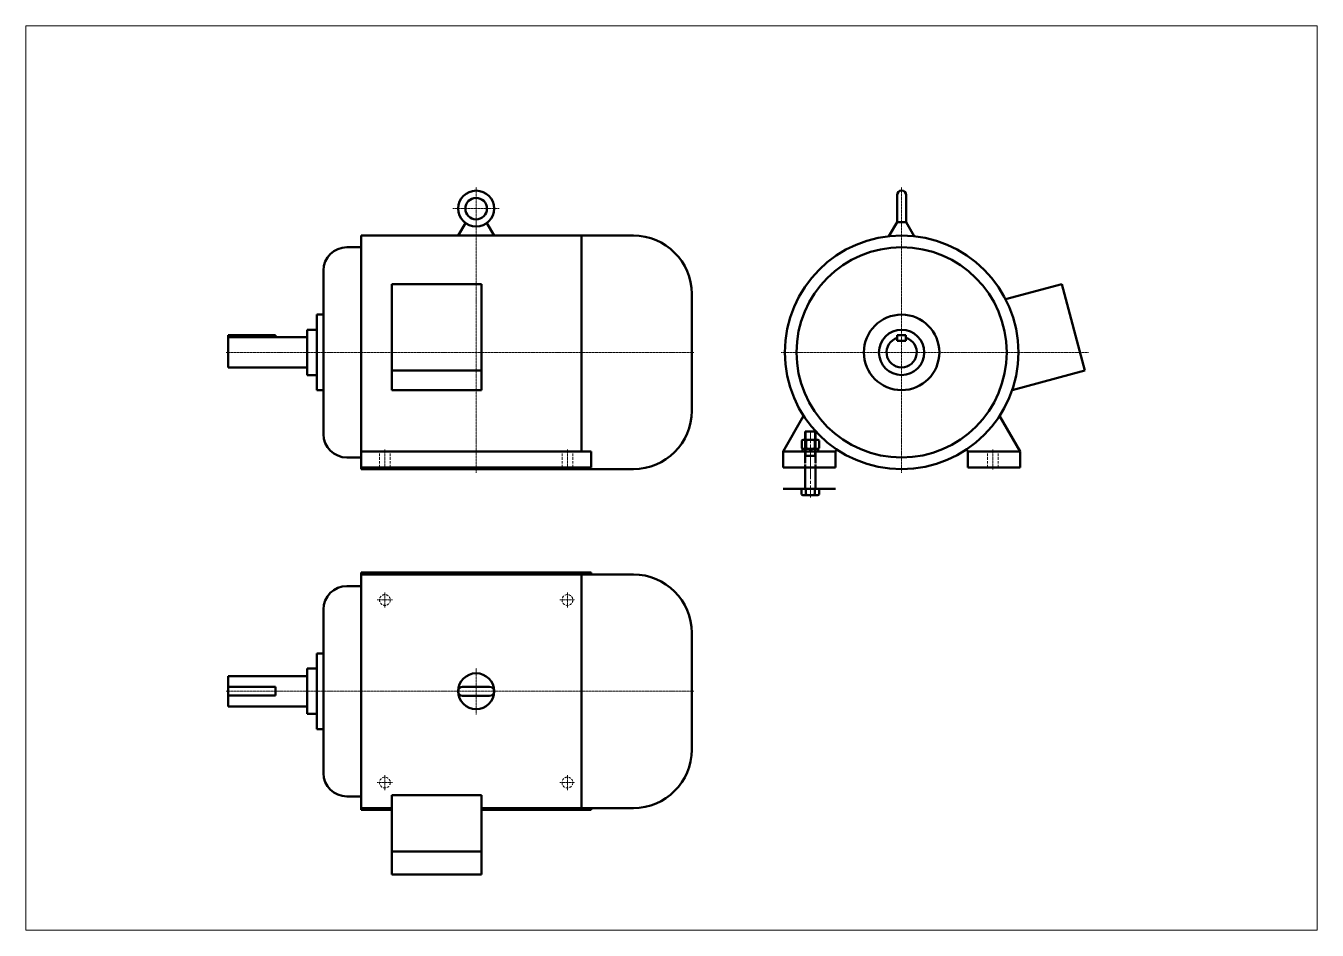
# Model space of a CAD drawing. Header units: millimetres. Extents: x 17368 to 100025, y -24769 to 12950.
# Drawn here: x 35991 to 37788, y -6738 to -5479 of the extents above; entities that cross this region are included whole.
import ezdxf

# ---------------------------------------------------------------- set-up
doc = ezdxf.new("R2010")
doc.units = ezdxf.units.MM
doc.header["$LTSCALE"] = 2.8
for name, pattern in [('AM_ISO08W050', [18, 12, -1.5, 3, -1.5]), ('AM_ISO08W050x2', [9, 6, -0.75, 1.5, -0.75]), ('YSYWPCG_CENTER', [0.7, 0.5, -0.1, 0, -0.1]), ('YSYWPCG_HIDDEN', [0.375, 0.25, -0.125])]:
    doc.linetypes.add(name, pattern=pattern)
doc.layers.get('0').update_dxf_attribs({"lineweight": 50})
for name, color, linetype, lineweight in [('AM_0N', 7, 'Continuous', 50), ('AM_4N', 3, 'Continuous', 15), ('AM_7N', 4, 'AM_ISO08W050', 15), ('bhatch', 5, 'Continuous', 15), ('YSYWPCG_CENTER', 4, 'YSYWPCG_CENTER', 15), ('YSYWPCG_HIDDEN', 3, 'YSYWPCG_HIDDEN', 15)]:
    doc.layers.add(name, color=color, linetype=linetype, lineweight=lineweight)

# ---------------------------------------------------------------- blocks, each defined once
blk = doc.blocks.new('A$C1BBC2760')
at = {"layer": 'AM_0N', "extrusion": (0, 1, 0)}
for p, q in [((3.6, 10.8), (0, 10.8)), ((0, -10.6), (3.6, -10.6))]:
    blk.add_line(p, q, dxfattribs=at)
at = {"layer": 'AM_0N', "extrusion": (1, 0, 0)}
for p, q in [((0, 10.8), (0, -0.3)), ((3.6, 10.8), (3.6, 0.8)), ((0, -1.8), (0, -10.6)), ((3.6, -0.6), (3.6, -10.6))]:
    blk.add_line(p, q, dxfattribs=at)
at = {"layer": 'AM_0N', "extrusion": (0.309017, -0.951057, 0)}
for p, q in [((3.6, 0.8), (0, -0.3)), ((3.6, -0.6), (0, -1.8))]:
    blk.add_line(p, q, dxfattribs=at)
blk = doc.blocks.new('A$C476D4F87')
at = {"layer": 'AM_0N', "extrusion": (0.866025, -0.5, 0)}
for p, q in [((0.9, 12.1), (0, 10.5)), ((11.9, -12.1), (12.8, -10.5))]:
    blk.add_line(p, q, dxfattribs=at)
at = {"layer": 'AM_0N', "extrusion": (1, 0, 0)}
for p, q in [((0, 10.5), (0, -10.5)), ((12.8, 10.5), (12.8, -10.5))]:
    blk.add_line(p, q, dxfattribs=at)
at = {"layer": 'AM_0N', "extrusion": (0, 1, 0)}
for p, q in [((0.9, 12.1), (11.9, 12.1)), ((0.9, 6.1), (11.9, 6.1)), ((0.9, -6.1), (11.9, -6.1)), ((0.9, -12.1), (11.9, -12.1))]:
    blk.add_line(p, q, dxfattribs=at)
at = {"layer": 'AM_0N', "extrusion": (0.866025, 0.5, 0)}
for p, q in [((11.9, 12.1), (12.8, 10.5)), ((0.9, -12.1), (0, -10.5))]:
    blk.add_line(p, q, dxfattribs=at)
at = {"layer": 'AM_0N'}
for centre, radius, start, end in [((5.4, 9.1), 5.36, 154.4385, 214.4385), ((20, 0), 20, 162.383, 197.617), ((7.4, 9.1), 5.36, 325.5615, 25.5615), ((-7.2, 0), 20, 342.383, 17.617), ((5.4, -9.1), 5.36, 145.5615, 205.5615), ((7.4, -9.1), 5.36, 334.4385, 34.4385)]:
    blk.add_arc(centre, radius, start, end, dxfattribs=at)

msp = doc.modelspace()

# ---------------------------------------------------------------- linework, layer by layer
for p, q in [((37203.56008, -5714.95482), (37203.56008, -5752.45482)), ((37216.06008, -5714.95482), (37216.06008, -5752.45482)), ((36592.79621, -5771.20482), (36602.86861, -5753.75892)), ((36642.79621, -5771.20482), (36632.72381, -5753.75892)), ((37203.56008, -5752.45482), (37192.18103, -5772.16391)), ((37216.06008, -5752.45482), (37203.56008, -5752.45482)), ((37216.06008, -5752.45482), (37227.43913, -5772.16391)), ((36457.79621, -5771.20482), (36836.54621, -5771.20482)), ((36457.79621, -5771.20482), (36457.79621, -6096.20482)), ((36764.59621, -5771.20482), (36764.59621, -6071.70482)), ((36457.79621, -5787.45482), (36437.79621, -5787.45482)), ((36405.29621, -5819.95482), (36405.29621, -6047.45482)), ((36625.04621, -5838.79706), (36500.54621, -5838.79706)), ((36500.54621, -5838.79706), (36500.54621, -5986.17216)), ((36625.04621, -5986.17216), (36625.04621, -5838.79706)), ((37432.58711, -5838.79706), (37354.49206, -5859.72256)), ((37464.81008, -5959.05482), (37432.58711, -5838.79706)), ((36917.79621, -5852.45482), (36917.79621, -6014.95482)), ((36396.29621, -5881.20482), (36396.29621, -5986.20482)), ((36405.29621, -5881.20482), (36396.29621, -5881.20482)), ((36272.79621, -5909.70482), (36338.79621, -5909.70482)), ((36272.79621, -5909.70482), (36272.79621, -5954.70482)), ((36338.79621, -5909.70482), (36338.79621, -5912.70482)), ((36382.79621, -5902.20482), (36382.79621, -5965.20482)), ((36396.29621, -5902.20482), (36382.79621, -5902.20482)), ((37203.81008, -5909.70482), (37215.81008, -5909.70482)), ((37203.81008, -5917.70482), (37203.81008, -5909.70482)), ((37215.81008, -5909.70482), (37215.81008, -5917.70482)), ((36382.79621, -5912.70482), (36272.79621, -5912.70482)), ((37215.81008, -5917.70482), (37203.81008, -5917.70482)), ((36272.79621, -5954.70482), (36382.79621, -5954.70482)), ((36382.79621, -5965.20482), (36396.29621, -5965.20482)), ((36625.04621, -5959.05482), (36500.54621, -5959.05482)), ((37464.81008, -5959.05482), (37363.60679, -5986.17216)), ((36396.29621, -5986.20482), (36405.29621, -5986.20482)), ((36500.54621, -5986.17216), (36625.04621, -5986.17216)), ((37044.81008, -6071.70482), (37073.45234, -6022.09497)), ((37374.81008, -6071.70482), (37346.16782, -6022.09497)), ((36777.79621, -6071.70482), (36457.79621, -6071.70482)), ((36777.79621, -6093.70482), (36777.79621, -6071.70482)), ((37117.81008, -6071.70482), (37044.81008, -6071.70482)), ((37044.81008, -6071.70482), (37044.81008, -6093.70482)), ((37117.81008, -6071.70482), (37119.49132, -6068.79283)), ((37117.81008, -6093.70482), (37117.81008, -6071.70482)), ((37301.81008, -6071.70482), (37300.12884, -6068.79283)), ((37301.81008, -6071.70482), (37374.81008, -6071.70482)), ((37301.81008, -6093.70482), (37301.81008, -6071.70482)), ((37374.81008, -6071.70482), (37374.81008, -6093.70482)), ((36437.79621, -6079.95482), (36457.79621, -6079.95482)), ((36457.79621, -6093.70482), (36777.79621, -6093.70482)), ((36836.54621, -6096.20482), (36457.79621, -6096.20482)), ((37044.81008, -6093.70482), (37117.81008, -6093.70482)), ((37374.81008, -6093.70482), (37301.81008, -6093.70482)), ((37044.81008, -6123.70482), (37117.81008, -6123.70482)), ((36457.79621, -6240.18743), (36777.79621, -6240.18743)), ((36457.79621, -6240.18743), (36457.79621, -6570.18743)), ((36836.54621, -6242.68743), (36457.79621, -6242.68743)), ((36764.59621, -6242.68743), (36764.59621, -6567.68743)), ((36777.79621, -6240.18743), (36777.79621, -6242.68743)), ((36457.79621, -6258.93743), (36437.79621, -6258.93743)), ((36405.29621, -6291.43743), (36405.29621, -6518.93743)), ((36917.79621, -6486.43743), (36917.79621, -6323.93743)), ((36396.29621, -6352.68743), (36396.29621, -6457.68743)), ((36405.29621, -6352.68743), (36396.29621, -6352.68743)), ((36382.79621, -6373.68743), (36382.79621, -6436.68743)), ((36396.29621, -6373.68743), (36382.79621, -6373.68743)), ((36382.79621, -6384.18743), (36272.79621, -6384.18743)), ((36272.79621, -6384.18743), (36272.79621, -6426.18743)), ((36272.79621, -6399.18743), (36338.79621, -6399.18743)), ((36338.79621, -6411.18743), (36272.79621, -6411.18743)), ((36338.79621, -6399.18743), (36338.79621, -6411.18743)), ((36599.04621, -6398.93743), (36636.54621, -6398.93743)), ((36599.04621, -6411.43743), (36636.54621, -6411.43743)), ((36272.79621, -6426.18743), (36382.79621, -6426.18743)), ((36382.79621, -6436.68743), (36396.29621, -6436.68743)), ((36396.29621, -6457.68743), (36405.29621, -6457.68743)), ((36437.79621, -6551.43743), (36457.79621, -6551.43743)), ((36625.04621, -6549.86743), (36500.54621, -6549.86743)), ((36500.54621, -6549.86743), (36500.54621, -6660.18743)), ((36625.04621, -6660.18743), (36625.04621, -6549.86743)), ((36457.79621, -6567.68743), (36500.54621, -6567.68743)), ((36457.79621, -6570.18743), (36500.54621, -6570.18743)), ((36625.04621, -6567.68743), (36836.54621, -6567.68743)), ((36625.04621, -6570.18743), (36777.79621, -6570.18743)), ((36777.79621, -6570.18743), (36777.79621, -6567.68743)), ((36500.54621, -6627.96743), (36625.04621, -6627.96743)), ((36500.54621, -6660.18743), (36625.04621, -6660.18743))]:
    msp.add_line(p, q)
for centre, radius in [((36617.79621, -5733.70482), 25), ((36617.79621, -5733.70482), 15), ((37209.81008, -5933.70482), 162.5), ((37209.81008, -5933.70482), 146.25), ((37209.81008, -5933.70482), 52.5), ((37209.81008, -5933.70482), 31.5), ((36617.79621, -6405.18743), 25)]:
    msp.add_circle(centre, radius)
for centre, radius, start, end in [((37209.81008, -5714.95482), 6.25, 0, 180), ((36836.54621, -5852.45482), 81.25, 0, 90), ((36437.79621, -5819.95482), 32.5, 90, 180), ((37209.81008, -5933.70482), 21, 106.6015496, 73.3984504), ((36836.54621, -6014.95482), 81.25, 270, 0), ((36437.79621, -6047.45482), 32.5, 180, 270), ((36836.54621, -6323.93743), 81.25, 0, 90), ((36437.79621, -6291.43743), 32.5, 90, 180), ((36599.04621, -6405.18743), 6.25, 90, 270), ((36599.04621, -6405.18743), 6.25, 90, 270), ((36599.04621, -6405.18743), 6.25, 90, 270), ((36636.54621, -6405.18743), 6.25, 270, 90), ((36836.54621, -6486.43743), 81.25, 270, 0), ((36437.79621, -6518.93743), 32.5, 180, 270)]:
    msp.add_arc(centre, radius, start, end)
at = {"layer": 'AM_0N', "extrusion": (-1, 6.12303e-17, 0)}
for p, q in [((37075.81008, -6087.70482), (37075.81008, -6043.70482)), ((37089.81008, -6087.70482), (37089.81008, -6043.70482)), ((37075.81008, -6077.70482), (37075.81008, -6079.70482)), ((37075.81008, -6123.70482), (37075.81008, -6089.70482)), ((37089.81008, -6077.70482), (37089.81008, -6079.70482)), ((37089.81008, -6123.70482), (37089.81008, -6089.70482)), ((37070.68258, -6131.56518), (37070.68258, -6123.70482)), ((37076.74476, -6131.56518), (37076.74476, -6123.70482)), ((37088.8754, -6131.56518), (37088.8754, -6123.70482)), ((37094.93758, -6131.56518), (37094.93758, -6123.70482))]:
    msp.add_line(p, q, dxfattribs=at)
at = {"layer": 'AM_0N', "extrusion": (6.12303e-17, 1, 0)}
for p, q in [((37089.81008, -6043.70482), (37075.81008, -6043.70482)), ((37089.81008, -6077.70482), (37075.81008, -6077.70482)), ((37075.81008, -6123.70482), (37070.68258, -6123.70482)), ((37075.81008, -6123.70482), (37089.81008, -6123.70482)), ((37089.81008, -6123.70482), (37075.81008, -6123.70482)), ((37094.93758, -6123.70482), (37089.81008, -6123.70482)), ((37072.31008, -6132.50482), (37093.31008, -6132.50482))]:
    msp.add_line(p, q, dxfattribs=at)
at = {"layer": 'AM_0N', "extrusion": (0.5, 0.866025, 0)}
msp.add_line((37070.68258, -6131.56518), (37072.31008, -6132.50482), dxfattribs=at)
at = {"layer": 'AM_0N', "extrusion": (-0.5, 0.866025, 0)}
msp.add_line((37094.93758, -6131.56518), (37093.31008, -6132.50482), dxfattribs=at)
at = {"layer": 'AM_0N'}
for centre, radius, start, end in [((37073.71367, -6127.14615), 5.35867, 244.44687238, 304.44687238), ((37082.81008, -6112.4593), 20.04552, 252.38752601, 287.61247399), ((37091.90649, -6127.14615), 5.35867, 235.55312762, 295.55312762)]:
    msp.add_arc(centre, radius, start, end, dxfattribs=at)
at = {"layer": 'AM_4N'}
for p, q in [((37077.03698, -6077.70482), (37077.03698, -6043.70482)), ((37088.58318, -6077.70482), (37088.58318, -6043.70482)), ((37077.03698, -6077.70482), (37075.81008, -6079.70482)), ((37088.58318, -6077.70482), (37089.81008, -6079.70482))]:
    msp.add_line(p, q, dxfattribs=at)
at = {"layer": 'AM_7N', "linetype": 'AM_ISO08W050x2', "extrusion": (-1, 6.12303e-17, 0)}
msp.add_line((37082.81008, -6135.50482), (37082.81008, -6041.6624), dxfattribs=at)
at = {"layer": 'bhatch'}
msp.add_line((37072.11008, -6071.70482), (37093.51008, -6071.70482), dxfattribs=at)
msp.add_lwpolyline([(35991.2296, -5479.4207), (37788.0285, -5479.4207), (37788.0285, -6737.55284), (35991.2296, -6737.55284)], close=True, dxfattribs=at)
at = {"layer": 'YSYWPCG_CENTER'}
for p, q in [((36617.79621, -6101.20482), (36617.79621, -5703.70482)), ((37209.81008, -6101.20482), (37209.81008, -5703.70482)), ((36585.54621, -5733.70482), (36650.04621, -5733.70482)), ((36269.79621, -5933.70482), (36920.79621, -5933.70482)), ((37042.31008, -5933.70482), (37469.81008, -5933.70482)), ((36490.79621, -6096.70482), (36490.79621, -6068.70482)), ((36744.79621, -6096.70482), (36744.79621, -6068.70482)), ((37082.81008, -6096.70482), (37082.81008, -6068.70482)), ((37336.81008, -6096.70482), (37336.81008, -6068.70482)), ((36490.79621, -6267.68743), (36490.79621, -6288.68743)), ((36744.79621, -6267.68743), (36744.79621, -6288.68743)), ((36480.29621, -6278.18743), (36501.29621, -6278.18743)), ((36734.29621, -6278.18743), (36755.29621, -6278.18743)), ((36617.79621, -6437.43743), (36617.79621, -6372.93743)), ((36269.79621, -6405.18743), (36920.79621, -6405.18743)), ((36490.79621, -6521.68743), (36490.79621, -6542.68743)), ((36744.79621, -6521.68743), (36744.79621, -6542.68743)), ((36480.29621, -6532.18743), (36501.29621, -6532.18743)), ((36734.29621, -6532.18743), (36755.29621, -6532.18743))]:
    msp.add_line(p, q, dxfattribs=at)
at = {"layer": 'YSYWPCG_HIDDEN', "color": 6, "ltscale": 5}
for p, q in [((36483.29621, -6093.70482), (36483.29621, -6071.70482)), ((36498.29621, -6093.70482), (36498.29621, -6071.70482)), ((36737.29621, -6093.70482), (36737.29621, -6071.70482)), ((36752.29621, -6093.70482), (36752.29621, -6071.70482)), ((37075.31008, -6093.70482), (37075.31008, -6071.70482)), ((37090.31008, -6093.70482), (37090.31008, -6071.70482)), ((37329.31008, -6093.70482), (37329.31008, -6071.70482)), ((37344.31008, -6093.70482), (37344.31008, -6071.70482))]:
    msp.add_line(p, q, dxfattribs=at)
for centre in [(36490.79621, -6278.18743), (36744.79621, -6278.18743), (36490.79621, -6532.18743), (36744.79621, -6532.18743)]:
    msp.add_circle(centre, 7.5, dxfattribs=at)

# ---------------------------------------------------------------- block references
at = {"layer": 'bhatch', "xscale": -1, "rotation": 90}
for name, p in [('A$C476D4F87', (37082.91688, -6055.30482)), ('A$C1BBC2760', (37082.91688, -6068.10482))]:
    msp.add_blockref(name, p, dxfattribs=at)

doc.saveas('drawing.dxf')
